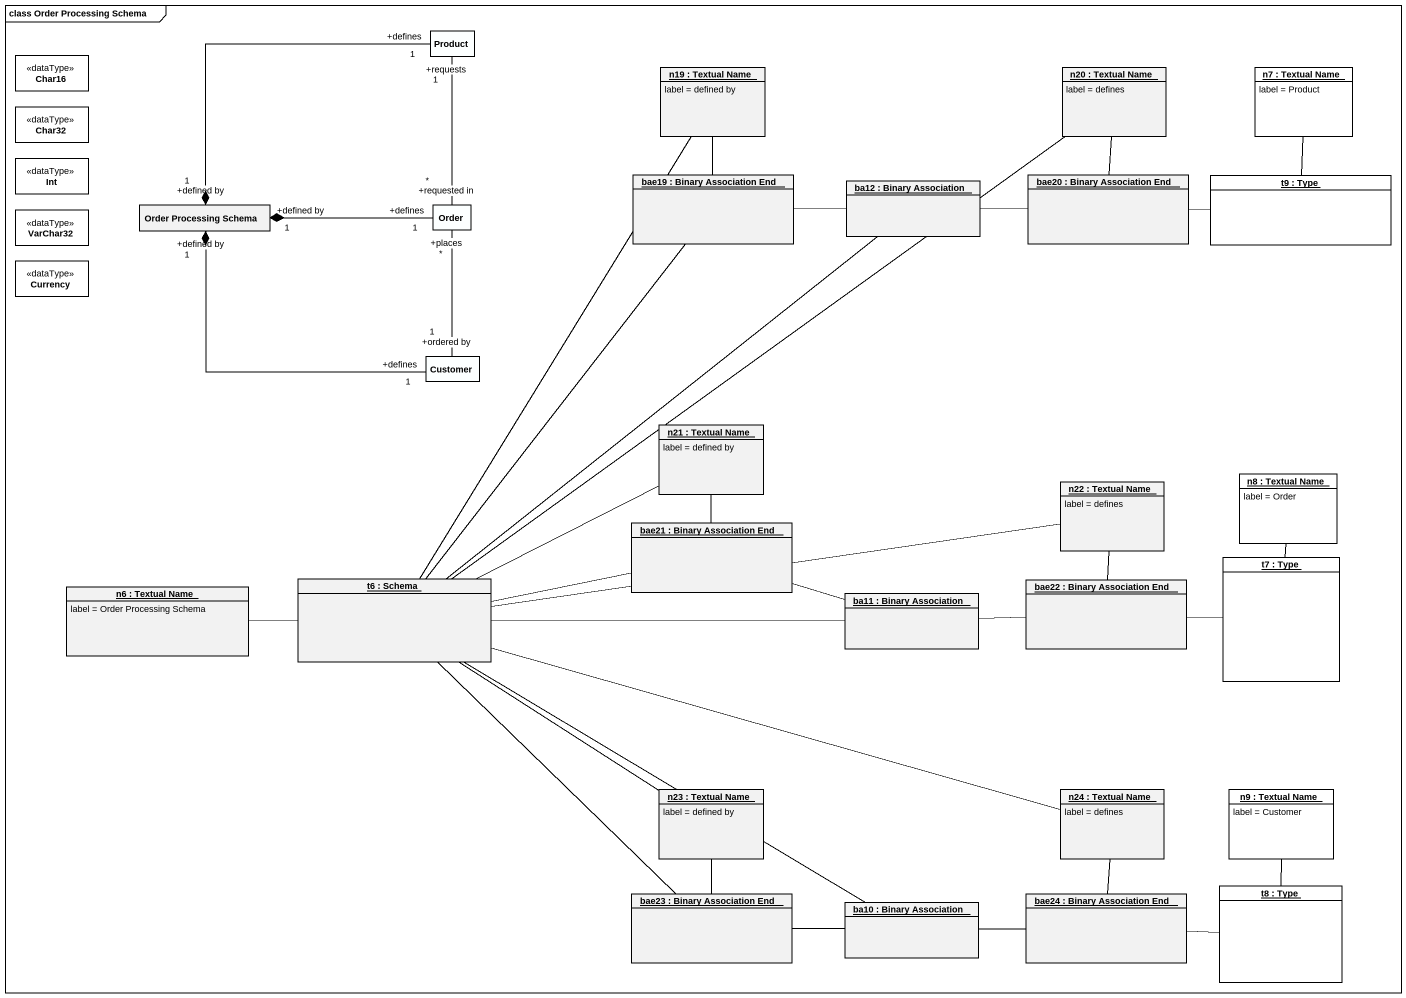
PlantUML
@startuml
mainframe class Order Processing Schema
hide circle
hide empty members
class Product #FCFFFF
class Char16 <<dataType>> #FFFFFF
object "n19 : Textual Name" as n19 {
  label = defined by
}
object "n20 : Textual Name" as n20 {
  label = defines
}
object "n7 : Textual Name" as n7 #FFFFFF {
  label = Product
}
class Char32 <<dataType>> #FFFFFF
class Int <<dataType>> #FFFFFF
object "bae19 : Binary Association End" as bae19
object "ba12 : Binary Association" as ba12
object "bae20 : Binary Association End" as bae20
object "t9 : Type" as t9 #FFFFFF
class VarChar32 <<dataType>> #FFFFFF
class "Order Processing Schema" as Order_Processing_Schema
class Order #FCFFFF
class Currency <<dataType>> #FFFFFF
class Customer #FCFFFF
object "n21 : Textual Name" as n21 {
  label = defined by
}
object "n22 : Textual Name" as n22 {
  label = defines
}
object "n8 : Textual Name" as n8 #FFFFFF {
  label = Order
}
object "bae21 : Binary Association End" as bae21
object "t6 : Schema" as t6
object "bae22 : Binary Association End" as bae22
object "t7 : Type" as t7 #FFFFFF
object "n6 : Textual Name" as n6 {
  label = Order Processing Schema
}
object "ba11 : Binary Association" as ba11
object "n23 : Textual Name" as n23 {
  label = defined by
}
object "n24 : Textual Name" as n24 {
  label = defines
}
object "n9 : Textual Name" as n9 #FFFFFF {
  label = Customer
}
object "t8 : Type" as t8 #FFFFFF
object "bae23 : Binary Association End" as bae23
object "ba10 : Binary Association" as ba10
object "bae24 : Binary Association End" as bae24
Product "1\n+requests" -- "*\n+requested in" Order
n7 -- t9
bae19 -up- n19
bae19 -- t6
ba12 -left- bae19
ba12 -right- bae20
bae20 -up- n20
bae20 -right- t9
Order_Processing_Schema "1\n+defined by" *-up- "1\n+defines" Product
Order_Processing_Schema "1\n+defined by" *-right- "1\n+defines" Order
Order_Processing_Schema "1\n+defined by" *-- "1\n+defines" Customer
Order "*\n+places" -- "1\n+ordered by" Customer
n8 -- t7
bae21 -up- n21
bae21 -right- ba11
t6 -up- n19
t6 -up- n20
t6 -up- ba12
t6 -right- n21
t6 -right- n22
t6 -right- bae21
t6 -right- ba11
t6 -- n23
t6 -right- n24
t6 -right- ba10
bae22 -up- n22
bae22 -right- t7
n6 -right- t6
ba11 -right- bae22
n23 -- bae23
n9 -- t8
bae23 -up- t6
ba10 -left- bae23
ba10 -right- bae24
bae24 -up- n24
bae24 -right- t8
@enduml
